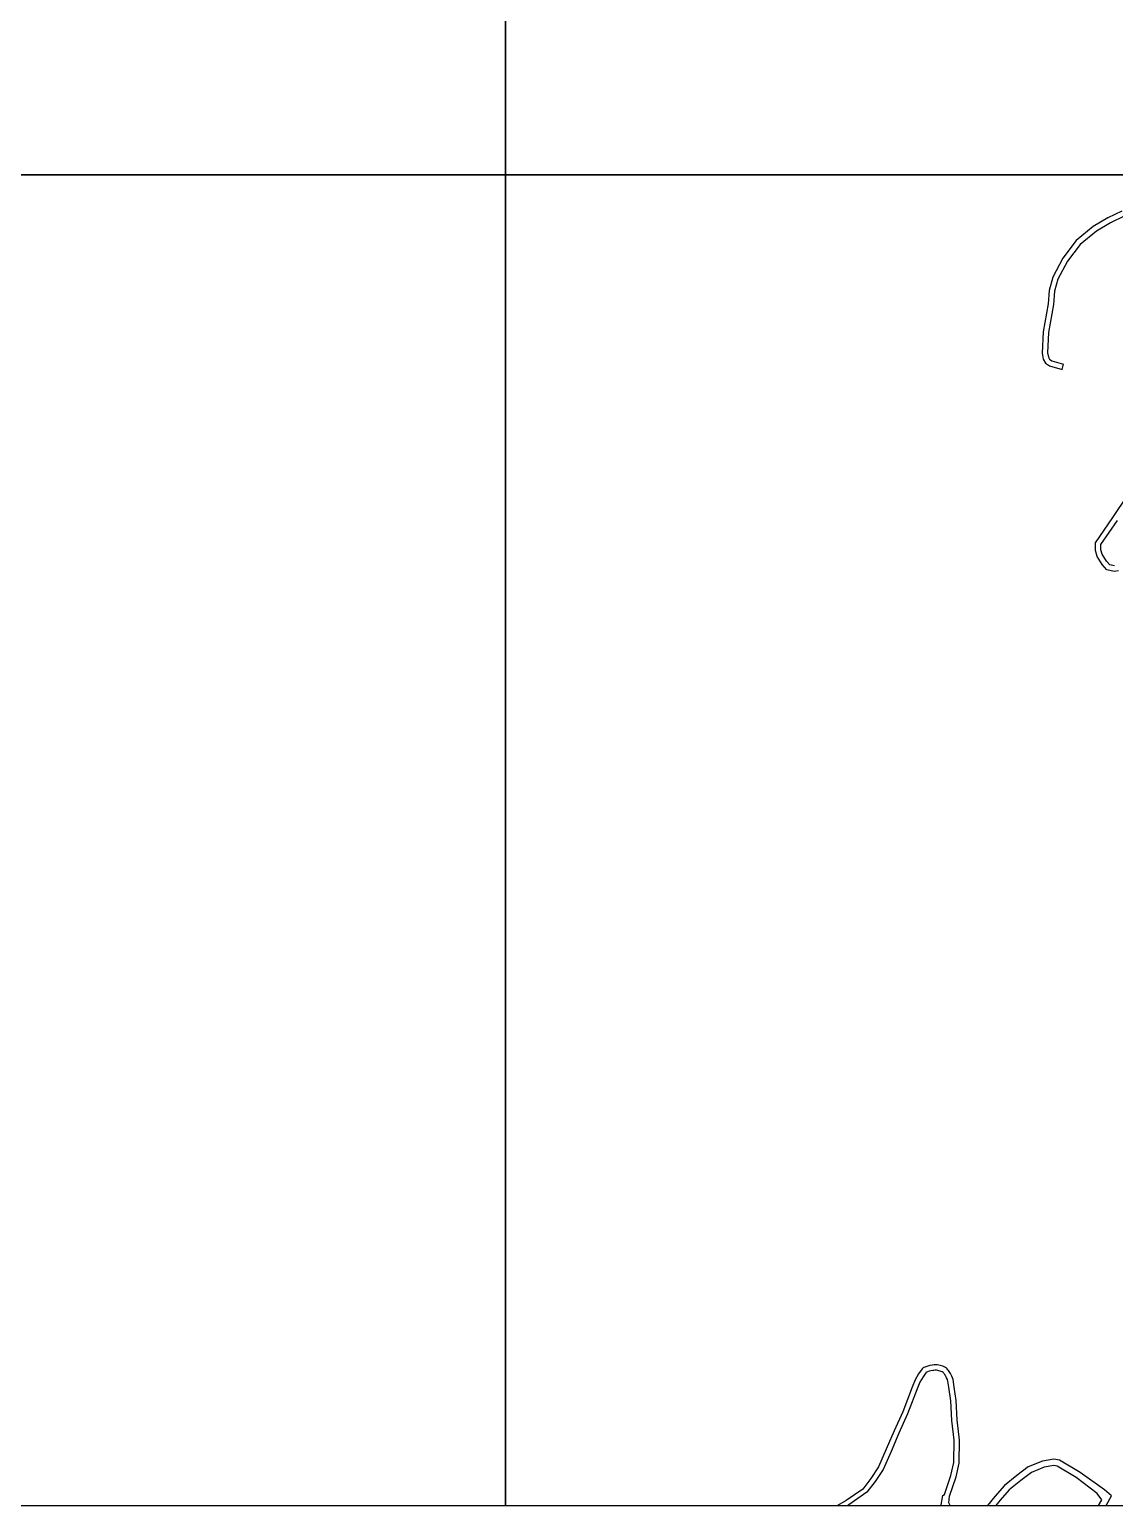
# Model space of a CAD drawing. Header units: metres. Extents: x -24000 to -20800, y -90000 to -87000.
# Drawn here: x -23415 to -22925, y -90000 to -89335 of the extents above; entities that cross this region are included whole.
import ezdxf

# ---------------------------------------------------------------- set-up
doc = ezdxf.new("R2010")
doc.units = ezdxf.units.M
doc.header["$LTSCALE"] = 2.5
doc.layers.add('図郭', color=7, linetype='Continuous')
doc.layers.add('道路', color=7, linetype='Continuous')

msp = doc.modelspace()

# ---------------------------------------------------------------- linework, layer by layer
at = {"layer": '図郭'}
for points in [[(-24000, -89400), (-23200, -89400), (-23200, -88800), (-24000, -88800)], [(-23200, -89400), (-22400, -89400), (-22400, -88800), (-23200, -88800)], [(-24000, -90000), (-23200, -90000), (-23200, -89400), (-24000, -89400)], [(-23200, -90000), (-22400, -90000), (-22400, -89400), (-23200, -89400)]]:
    msp.add_lwpolyline(points, close=True, dxfattribs=at)
at = {"layer": '道路', "flags": 128}
for points in [[(-22922.01, -89416.41), (-22928.41, -89419.41), (-22934.92, -89423.33), (-22942.6, -89429.68), (-22948.66, -89437.66), (-22953.21, -89446.22), (-22954.85, -89452.12), (-22955.32, -89458.26), (-22957.55, -89470.87), (-22958.04, -89480.48), (-22957.58, -89483.14), (-22956.53, -89484.88), (-22954.68, -89486.16), (-22948.99, -89487.79)], [(-22921.05, -89418.72), (-22927.23, -89421.61), (-22933.48, -89425.38), (-22940.79, -89431.43), (-22946.55, -89439.01), (-22950.87, -89447.15), (-22952.37, -89452.56), (-22952.84, -89458.57), (-22955.06, -89471.15), (-22955.53, -89480.33), (-22955.19, -89482.26), (-22954.67, -89483.13), (-22953.6, -89483.87), (-22948.3, -89485.39)], [(-22948.99, -89487.79), (-22948.3, -89485.39)], [(-22923.54, -89578.66), (-22925.49, -89578.82), (-22928.88, -89578.1), (-22930.95, -89575.69), (-22933.2, -89572.11), (-22933.98, -89569.46), (-22933.97, -89565.89), (-22926.09, -89554.52), (-22919.32, -89544.51)], [(-22925.33, -89576.29), (-22927.54, -89575.83), (-22928.93, -89574.2), (-22930.9, -89571.07), (-22931.48, -89569.1), (-22931.47, -89566.67), (-22924.01, -89555.92)], [(-22997.68, -89946.69), (-22998.17, -89943.27), (-22998.44, -89942.44), (-22998.78, -89941.63), (-22999.18, -89940.84), (-22999.36, -89940.51), (-22999.62, -89940.06), (-22999.88, -89939.62), (-23000.15, -89939.18), (-23000.46, -89938.77), (-23000.8, -89938.39), (-23001.08, -89938.15), (-23001.61, -89937.79), (-23002.18, -89937.48), (-23002.77, -89937.23), (-23003.39, -89937.02), (-23004.02, -89936.85), (-23004.63, -89936.72), (-23005.32, -89936.62), (-23006.01, -89936.6), (-23006.71, -89936.63), (-23007.4, -89936.69), (-23007.66, -89936.73), (-23008.58, -89936.9), (-23009.48, -89937.14), (-23010.37, -89937.44), (-23010.94, -89937.66), (-23011.3, -89937.81), (-23011.65, -89937.99), (-23011.98, -89938.2), (-23012.12, -89938.32), (-23013.69, -89940.7), (-23015.26, -89943.33), (-23016.56, -89946.69)], [(-23000.1, -89946.69), (-23000.49, -89943.93), (-23000.74, -89943.18), (-23001.06, -89942.46), (-23001.43, -89941.76), (-23001.46, -89941.71), (-23001.66, -89941.34), (-23001.88, -89940.97), (-23002.12, -89940.63), (-23002.39, -89940.31), (-23002.61, -89940.11), (-23003.06, -89939.81), (-23003.54, -89939.57), (-23004.05, -89939.38), (-23004.57, -89939.23), (-23005.1, -89939.11), (-23005.68, -89939.04), (-23006.28, -89939.03), (-23006.88, -89939.07), (-23007.32, -89939.12), (-23008.15, -89939.28), (-23008.96, -89939.5), (-23009.76, -89939.78), (-23010.02, -89939.89), (-23010.23, -89939.98), (-23010.43, -89940.11), (-23010.44, -89940.13), (-23011.66, -89941.97), (-23013.1, -89944.38), (-23013.99, -89946.69)], [(-23016.56, -89946.69), (-23020.86, -89957.82), (-23024.78, -89966.38), (-23028.29, -89974.68), (-23031.82, -89982.59), (-23035.21, -89987.86), (-23038.88, -89992.61)], [(-23013.99, -89946.69), (-23018.65, -89958.75), (-23022.58, -89967.35), (-23026.1, -89975.64), (-23029.7, -89983.73), (-23033.26, -89989.24), (-23036.98, -89994.07)], [(-23003.33, -90000), (-23003.49, -89999.67), (-23002.79, -89995.5), (-23002.01, -89995.09), (-22999.14, -89986.41), (-22997.8, -89980.59), (-22997.71, -89970.6), (-22998.65, -89961.61), (-22999.21, -89952.85), (-23000.1, -89946.69)], [(-22999.74, -89995.84), (-22996.83, -89987.06), (-22995.41, -89980.87), (-22995.31, -89970.48), (-22996.26, -89961.41), (-22996.82, -89952.6), (-22997.68, -89946.69)], [(-23038.88, -89992.61), (-23046.44, -89997.81), (-23050.31, -90000)], [(-23036.98, -89994.07), (-23045.23, -89999.76), (-23045.65, -90000)], [(-22999.41, -90000), (-23000.01, -89998.85), (-22999.74, -89995.84)]]:
    msp.add_lwpolyline(points, dxfattribs=at)
at = {"layer": '道路'}
for points in [[(-22929.11, -90000), (-22926.67, -89995.64), (-22929.8, -89992.98), (-22940.87, -89985.09), (-22950.16, -89979.6), (-22952.67, -89979.05), (-22957.87, -89980), (-22964.28, -89982.63), (-22969.47, -89986.55), (-22974.94, -89990.94), (-22979.29, -89995.89), (-22982.57, -90000)], [(-22932.63, -90000), (-22931.11, -89997.48), (-22933.16, -89994.62), (-22942.65, -89987.33), (-22951.2, -89982.27), (-22952.72, -89981.93), (-22957.03, -89982.72), (-22962.78, -89985.08), (-22967.63, -89988.75), (-22972.86, -89992.95), (-22976.99, -89997.65), (-22978.87, -90000)]]:
    msp.add_lwpolyline(points, dxfattribs=at)

doc.saveas('drawing.dxf')
